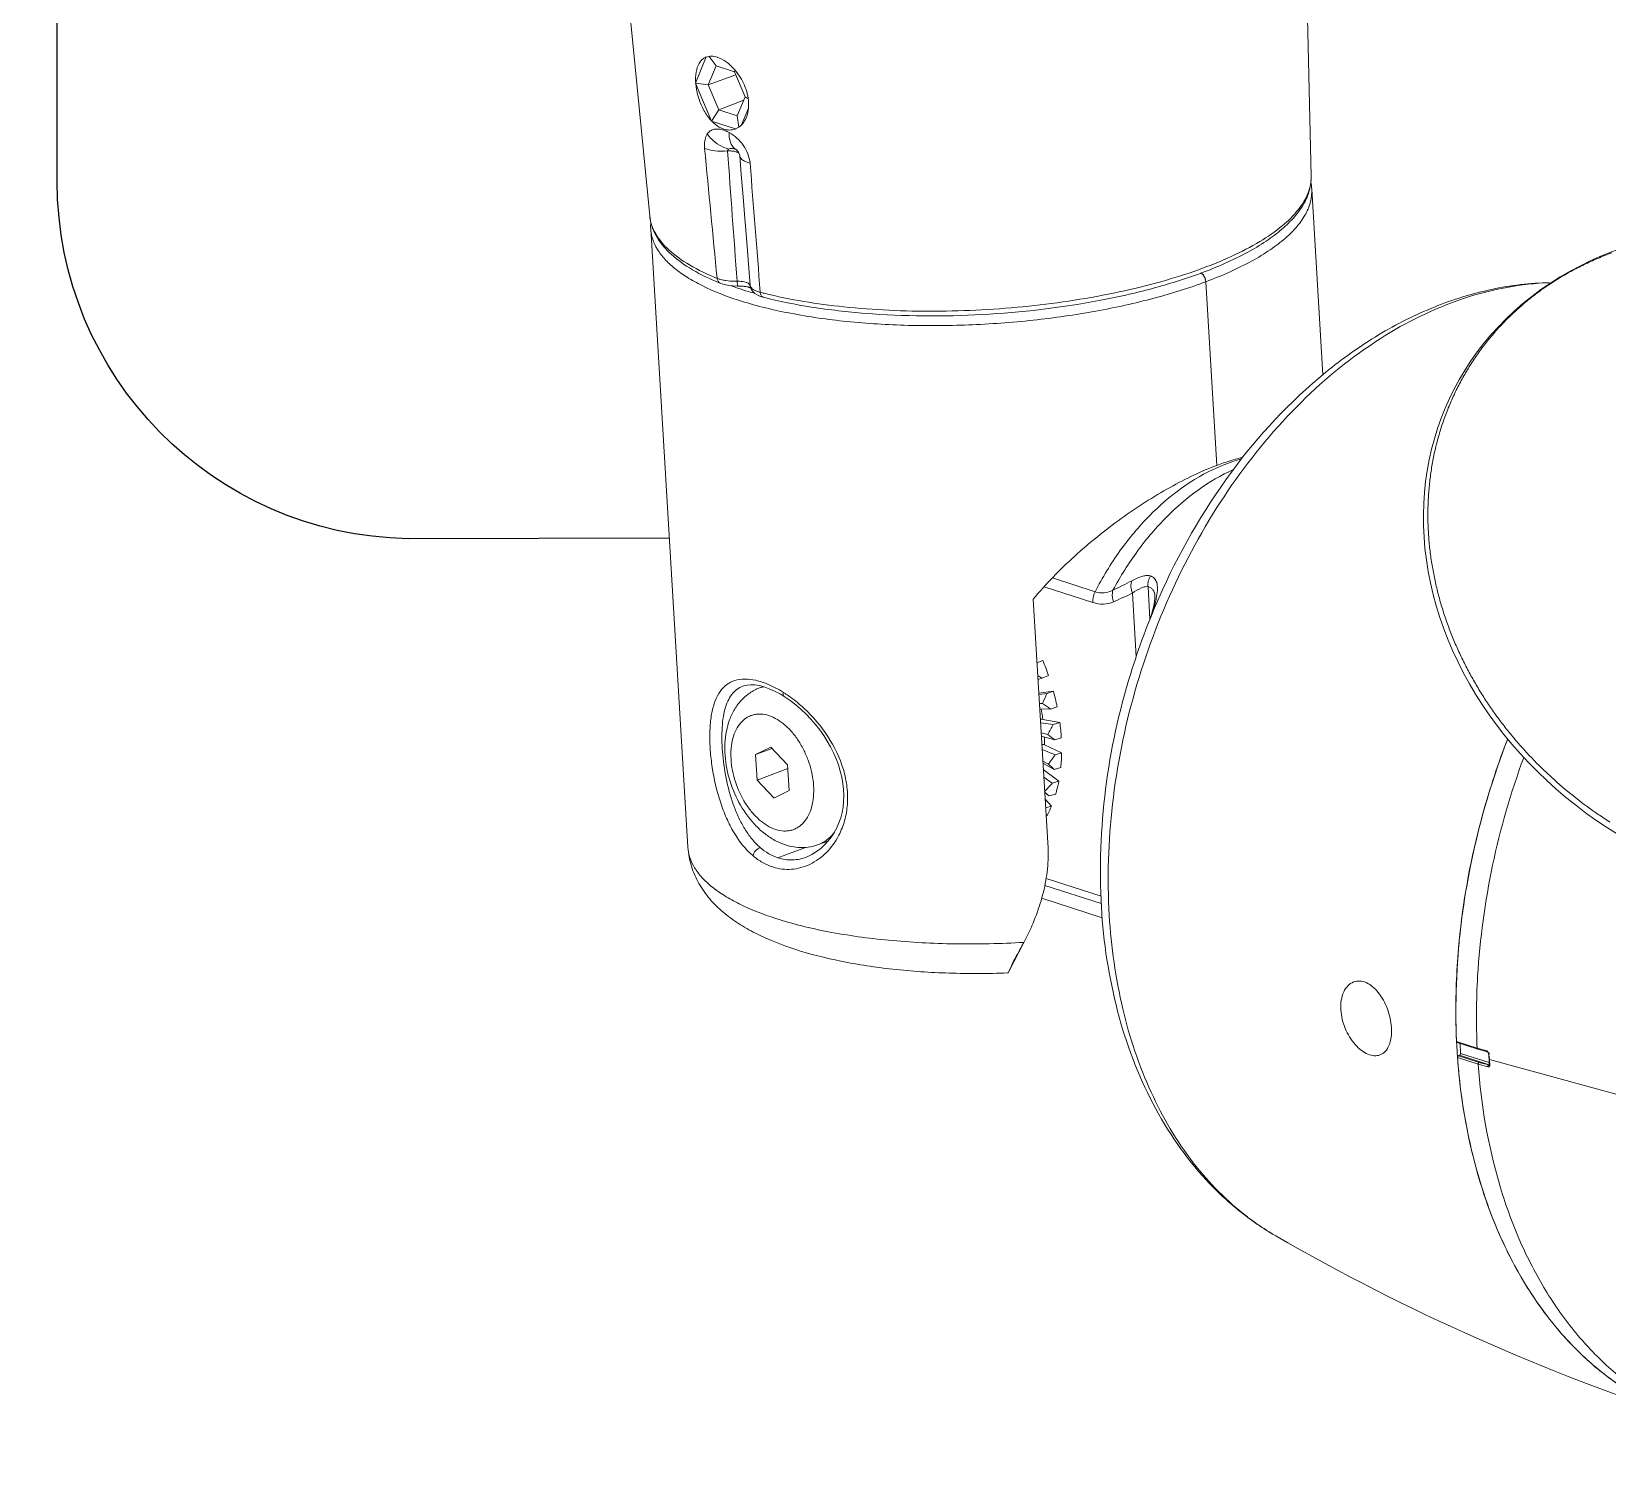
# Model space of a CAD drawing. Header units: millimetres. Extents: x 7106 to 73427, y -466 to 50348.
# Drawn here: x 28211 to 30515, y 12455 to 14551 of the extents above; entities that cross this region are included whole.
import ezdxf

# ---------------------------------------------------------------- set-up
doc = ezdxf.new("R2010")
doc.units = ezdxf.units.MM
doc.linetypes.add('PDF_IMPORT', pattern=[1, 0.8, -0.2])
doc.layers.add('CCTV', color=7, linetype='Continuous')
doc.layers.add('Cotas', color=1, linetype='Continuous')

# ---------------------------------------------------------------- blocks, each defined once
blk = doc.blocks.new('IB9389-HM EHM OK')
at = {"color": 1}
blk.add_wipeout([(153.89, 404.83), (155.96, 426.05), (156.41, 430.57), (156.38, 437.04), (154.93, 443.98), (151.66, 451.58), (136.79, 469.66), (121.53, 481.29), (94.57, 496.16), (65.62, 507.94), (33.52, 517.95), (-11.46, 528.22), (-52.49, 534.65), (-84.09, 537.96), (-106.97, 539.52), (-152.99, 540.53), (-202.03, 538.34), (-252.69, 531.86), (-297.24, 521.18), (-319.46, 513.13), (-338.53, 503.6), (-356.99, 489.67), (-367.65, 474.37), (-370.14, 464.51), (-370.39, 457.49), (-371.34, 415.98), (-371.37, 406.67), (-370.21, 399.19), (-366.57, 389.2), (-361.64, 380.82), (-345.8, 363.92), (-311.05, 341.89), (-286.31, 331.11), (-254.92, 320.59), (-255.02, 316.5), (-255.34, 302.48), (-258.02, 185.49), (-258.83, 150), (-261.25, 105.95), (-263.65, 65.97), (-267.7, 69.25), (-288.77, 83.54), (-314.38, 95.44), (-331.78, 100.37), (-346.48, 102.45), (-356.02, 103.05), (-371.74, 111.63), (-398.1, 120.21), (-407.19, 122.9), (-435, 125.13), (-460.01, 123.05), (-487.19, 116.54), (-500.44, 111.45), (-1226.28, -124.62), (-1242.22, -129.01), (-1265.55, -141.13), (-1278.69, -152.62), (-1285.54, -160.36), (-1295.27, -174.64), (-1300.96, -185.76), (-1302.72, -190.3), (-1303.24, -195.2), (-1302.49, -198.24), (-1301.72, -200.53), (-1296.26, -202.86), (-1288.19, -205.57), (-1285.43, -206.81), (-1276.09, -205.59), (-1243.66, -198.76), (-1211.69, -192.09), (-1192.58, -188.13), (-1187.22, -187.03), (-1191.61, -196.45), (-1199.05, -216.95), (-1203.63, -234.97), (-1206.5, -251.73), (-1208.72, -285.93), (-1206.01, -324.7), (-1198.89, -360.31), (-1185.84, -399.2), (-1170.35, -431.37), (-1155.92, -454.59), (-1127.28, -489.29), (-1095.09, -516.15), (-1060.07, -534.56), (-1027.71, -542.88), (-981.44, -541.1), (-934.42, -525.17), (-753.03, -466.4), (-647.75, -432.29), (-602.86, -413.06), (-516.79, -386.79), (-423.07, -359.43), (-383.58, -342.04), (-336.6, -327.61), (-275.71, -298.65), (-223.06, -265.49), (-198.09, -233.66), (-188.7, -214.42), (-180.85, -190.9), (-176.54, -170.09), (-174.57, -153.13), (-166.19, -150.42), (-157.02, -147.45), (-150.25, -145.25), (-146.9, -154.96), (-143.04, -163.12), (-138.3, -171.93), (-136.48, -175.46), (-123.77, -175.7), (-93.08, -174.26), (-59.88, -168.58), (-31.24, -157.53), (-18.9, -148.35), (-14, -142.61), (-9.34, -133.7), (-7.78, -126.86), (-5.99, -99.44), (-1.62, -26.96), (2.89, 48.04), (5.79, 96.19), (9.34, 144.52), (19.13, 244.78), (24.88, 303.7), (37.62, 306.01), (72.04, 314.52), (99.9, 324.84), (123.27, 337.84), (141.05, 354.34), (148.33, 366.83), (151.56, 380.99)], dxfattribs=at)
at = {"layer": 'Cotas', "color": 1, "lineweight": 13}
for points in [[(-214.57, 106.96, -0.035446), (-233.12, 115.26, -0.02346), (-240.72, 119.83, -0.02895), (-247.1, 124.64, -0.038039), (-252.19, 129.68, -0.048673), (-255.94, 134.95, -0.06178), (-258.22, 140.43, -0.071839), (-258.92, 146.07), (-254.92, 320.59)], [(5.49, 122.28, 0.098963), (7.92, 130), (24.88, 303.7)], [(-31.98, 174.08, 0.056716), (-31.49, 170.96, 0.066244), (-30.39, 168.32, 0.078258), (-28.73, 166.32, 0.088099), (-26.67, 165.15), (-16.96, 168.3), (-10.5, 183.63), (-14.85, 194.13, -0.07188), (-13.61, 193.38, -0.068409), (-12.51, 192.27)], [(-30.94, 180.99, -0.078059), (-27.53, 187.53, -0.020525), (-26.39, 188.96), (-26.32, 188.15)], [(-15.31, 170.41, 0.052656), (-12.83, 174.86, 0.023971), (-11.91, 177.32, 0.020858), (-11.22, 179.83, 0.04987), (-10.61, 184.74)], [(-26.65, 165.06, 0.0864), (-24.35, 164.65, 0.079871), (-21.93, 165.04)], [(-23.9, 156.99, 0.127837), (-16.97, 161.07, 0.044735), (-15.32, 163.06, 0.09748), (-16.54, 164.3)], [(-19.95, 165.03, 0.057053), (-21.97, 164.6, 0.035105), (-23.63, 163.93)], [(-20.32, 104.45, -0.030803), (-22.16, 104.03, -0.007383), (-22.85, 103.92, -0.028248), (-26.16, 103.65, -0.008746), (-27.35, 103.65, 0.000796), (-23.52, 156.21, 0.147084), (-23.6, 156.68)], [(-25.46, 156.16, 0.016083), (-26.05, 156.07, 0.020382), (-26.83, 155.9)], [(-24.99, 156.2, -0.028433), (-23.52, 156.22, 0.044155), (-18.33, 156.29)], [(0.25, 116.36, -0.052854), (-8.12, 110.25, -0.037001), (-19.28, 104.81, 0.000699), (-14.23, 157.22)], [(-253.79, 132.63, 0.053065), (-247.24, 126.03, 0.037948), (-238.2, 119.68, 0.027993), (-226.86, 113.72, 0.0221), (-213.43, 108.28, 0.018161), (-198.22, 103.45, 0.015264), (-181.5, 99.34, 0.026886), (-145.01, 93.61, 0.025021), (-106.93, 91.55, 0.027196), (-70.35, 93.32, 0.034829), (-38.26, 98.78, 0.003857), (-36.67, 99.18, -0.000894), (-32.56, 151.28, 0.012569), (-31.68, 151.54, 0.035503), (-30.35, 152.1)], [(-258.75, 143.7, 0.039567), (-259.15, 140.8), (-263.66, 65.84)], [(-259.15, 140.81, 0.073706), (-258.7, 135.87, 0.064116), (-256.77, 130.9, 0.050578), (-253.38, 125.96, 0.038735), (-248.57, 121.08, 0.030098), (-242.39, 116.35, 0.024275), (-234.91, 111.79, 0.019668), (-226.22, 107.47, 0.016498), (-216.41, 103.42)], [(7.48, 127.54, -0.035442), (7.51, 124.75), (-7.51, -124.75, -0.060477), (-8.91, -132.39, -0.055689), (-11.96, -139.42, -0.047419), (-16.32, -145.6, -0.039087), (-21.68, -150.89, -0.03193), (-27.84, -155.46, -0.026153), (-34.74, -159.42, -0.039413), (-50.65, -165.9, -0.028721), (-69.25, -170.72, -0.022614), (-90.18, -173.94, -0.019315), (-112.83, -175.53, -0.017622), (-136.48, -175.46)], [(-380.18, 115.08, -0.0119), (-374.51, 112.85, -0.011981), (-369, 110.35, -0.013195), (-363.67, 107.61, -0.013237), (-358.52, 104.62, -0.012973), (-353.57, 101.4, -0.012773), (-348.82, 97.94, -0.013906), (-344.28, 94.26, -0.013964), (-339.96, 90.35, -0.013968), (-335.87, 86.24, -0.014), (-332.01, 81.94, -0.012841), (-328.4, 77.44, -0.013568), (-325.04, 72.77, -0.013069), (-321.95, 67.93, -0.013406), (-319.11, 62.94, -0.012987), (-316.54, 57.81, -0.012182), (-314.25, 52.56, -0.012333), (-312.24, 47.19, -0.012078), (-310.5, 41.73, -0.012111), (-309.05, 36.18, -0.011923), (-307.88, 30.56, -0.012827), (-307, 24.89, -0.012823), (-306.4, 19.18, -0.012706), (-306.06, 13.44, -0.011775), (-306.01, 7.69, -0.010853), (-306.24, 1.94, -0.010895), (-306.72, -3.8, -0.010999), (-307.47, -9.51, -0.011153), (-308.48, -15.18, -0.011176), (-309.73, -20.81, -0.010311), (-311.22, -26.37, -0.011425), (-312.95, -31.87, -0.011145), (-314.9, -37.28, -0.011264), (-317.07, -42.61, -0.010495), (-319.45, -47.85, -0.010531), (-322.03, -52.99, -0.009346), (-324.79, -58.01, -0.008094), (-327.75, -62.93, -0.009343), (-330.88, -67.72, -0.009116), (-334.17, -72.39, -0.008403), (-337.63, -76.93, -0.008423), (-341.24, -81.34, -0.00783), (-344.99, -85.62, -0.016581), (-352.9, -93.74, -0.007808), (-357.15, -97.67, -0.016845), (-365.83, -104.94, -0.016764), (-374.72, -111.47, -0.008514), (-379.39, -114.56, -0.007511)], [(-231.4, 32.6, -0.025367), (-223.61, 30.33, -0.00733), (-220.86, 29.35), (-216.41, 103.43, 0.024857), (-195.57, 96.82, 0.020362), (-172.06, 91.59, 0.0179), (-146.77, 87.93, 0.017169), (-120.66, 86.02, 0.017499), (-94.77, 85.89, 0.018975), (-70.07, 87.57, 0.022595), (-47.5, 90.98, 0.029096), (-27.95, 95.99, 0.036784), (-13.2, 101.9, 0.024055), (-7.2, 105.24, 0.030931), (-2.17, 108.81, 0.038773), (1.85, 112.58, 0.048239), (4.82, 116.51, 0.057611), (6.71, 120.58, 0.063571), (7.51, 124.75)], [(-32.27, 101.15, -0.012544), (-31.78, 101.29, -0.016208), (-31.48, 101.36, -0.025443), (-30.45, 101.54, -0.008211), (-29.82, 101.62, -0.025468), (-27.78, 101.71), (-27.46, 101.71), (-25.7, 101.78), (-23.97, 101.96), (-22.31, 102.29), (-20.79, 102.76), (-20.56, 102.85, 0.004765), (-18.69, 103.62, 0.037086), (-8.07, 109.06, 0.053767), (0.05, 115.28)], [(-186.15, -54.59, 0.028889), (-197.47, -24.2, 0.055252), (-226.69, 26.51, 0.062495), (-264.68, 66.83, 0.035914), (-286.1, 81.97, 0.039595), (-308.61, 93.25, 0.043896), (-331.78, 100.37, 0.047463), (-355.12, 103.07, -0.03724), (-337.9, 101.18, -0.035172), (-320.71, 96.78, -0.061741), (-286.8, 80.47, -0.052852), (-255, 54.91, -0.04606), (-226.98, 21.45, -0.04201), (-204.19, -18.17, -0.040366), (-187.83, -61.87, -0.040913), (-178.77, -107.37, -0.043603), (-177.47, -152.27, -0.042975), (-182.92, -189.91, -0.049209), (-194.39, -223.62, -0.057078), (-211.38, -252.03, -0.064812), (-233.2, -273.92, -0.003473), (-234.15, -274.64, -0.018214), (-240.74, -279.19, -0.009882), (-244.61, -281.54)], [(-214.21, 106.82, 0.022959), (-194.92, 100.73, 0.019027), (-173.35, 95.83, 0.033078), (-126.24, 90.21, 0.033447), (-79.05, 90.69, 0.019417), (-57.37, 93.23, 0.023826), (-37.94, 97.21), (-37.93, 97.21), (-37.73, 97.27), (-36.49, 97.67), (-35.45, 98.15), (-34.54, 98.73, 0.003598), (-31.9, 99.44, 0.008062), (-27.44, 100.91, 0.004189), (-24.84, 101.85)], [(-27.51, 102.26, 0.025116), (-27.42, 102.9, 0.006949), (-27.35, 103.65, 0.015295), (-28.37, 103.62)], [(-36.66, 99.18, 0.01651), (-36.08, 99.35, 0.042119), (-34.58, 99.92, 0.03387), (-33.86, 100.32)], [(-221.24, 28.54, 0.009697), (-223.64, 29.54, 0.028988), (-230.86, 31.95)], [(-137.01, -174.84), (-143.04, -163.12), (-143.69, -161.86, -0.054862), (-150.59, -144, -0.032882), (-152.41, -134.64, -0.045153), (-152.76, -125.18), (-146.72, -24.68, 0.034269), (-163.45, -7.36, 0.028277), (-182.3, 7.9, 0.028946), (-202, 20.46, 0.016958), (-211.65, 25.43, 0.020285), (-220.86, 29.35)], [(-186.79, -22.17, 0.089535), (-186.19, -19.6, 0.104508), (-186.57, -17.2, 0.01566), (-178.97, -20.97, 0.034771), (-188.98, -5.07, 0.038358), (-200.7, 8.64)], [(-193.7, 9.04, -0.039983), (-181.79, -5.17, -0.036298), (-171.75, -21.68, -0.09905), (-170.83, -24.91, -0.034085), (-170.81, -25.98), (-151.2, -19.63)], [(-194.12, -15.27, -0.088614), (-193.23, -17.35, -0.087821), (-193.1, -19.6), (-193.9, -32.77)], [(-154.52, -16.09), (-171.75, -21.68, -0.103755), (-175.47, -22.08, -0.092232), (-178.97, -20.97, -0.048111), (-178.71, -22.06)], [(-196.56, -23.59, 0.009385), (-196.33, -24.76, 0.016509), (-195.26, -29.07, 0.003002), (-194.8, -30.67)], [(-188.33, -47.87), (-186.78, -22.17, 0.017228), (-179.18, -25.7, 0.090362), (-175.19, -26.61, 0.0905), (-170.81, -25.98)], [(-148.26, -50.27), (-150.64, -49.35, 0.017062), (-153, -55.49), (-150.39, -56.46), (-148.66, -56.99)], [(-330.16, -213.36), (-326.28, -212.3, -0.053316), (-334.87, -260.74, -0.030047), (-342.71, -282.57, -0.032557), (-352.78, -302.33, -0.035748), (-364.9, -319.75, -0.039045), (-378.91, -334.55, -0.041807), (-394.58, -346.5, -0.043358), (-411.68, -355.43, -0.01907), (-419.87, -358.45), (-411.54, -355.74, 0.004658), (-410.86, -355.51, 0.052457), (-244.61, -281.54, 0.038494), (-229.91, -271.45, 0.036975), (-216.66, -259.05, 0.065724), (-195.12, -228.23, 0.056678), (-180.85, -190.9, 0.048882), (-174.29, -148.96, 0.089467), (-186.15, -54.59)], [(-26.1, -118.89, 0.030526), (-23.07, -112.99, 0.025098), (-20.58, -106.47, 0.041554), (-17.3, -92.53, 0.019443), (-16.52, -85.6, 0.022179), (-16.33, -79.03, 0.027059), (-16.74, -73.06, 0.038382), (-17.77, -67.9, 0.05219), (-19.44, -63.63, 0.069354), (-21.76, -60.37, 0.083461), (-24.73, -58.16, 0.080541), (-28.34, -57.03, 0.067059), (-32.54, -56.99, 0.052101), (-37.23, -58.03, 0.016733), (-39.35, -58.8, 0.043297), (-45.99, -62.25, 0.005733), (-47.04, -62.93, 0.0102), (-48.9, -64.22, 0.029805), (-54.37, -68.73, 0.060121), (-63.92, -80.04, 0.07274), (-70.22, -93.44, 0.042679), (-71.67, -100.5, 0.046493), (-71.83, -107.44, 0.049875), (-70.69, -114, 0.050411), (-68.38, -119.92, 0.078267), (-63.26, -126.95, 0.084903), (-56.67, -131.65, 0.092892), (-49.26, -133.63, 0.097012), (-41.72, -132.71, 0.052503), (-37.61, -130.89, 0.046379), (-33.77, -128.18)], [(-154.94, -61.75, 0.016523), (-156.45, -68.07), (-153.83, -68.98), (-149.38, -68.94)], [(-150.55, -66.74, -0.004792), (-152.32, -62.69), (-154.94, -61.75), (-148.99, -62.51)], [(-36.4, -60.46, -0.05959), (-32.42, -62.53, -0.056554), (-29.01, -65.48, -0.050873), (-26.29, -69.12, -0.045787), (-24.3, -73.3, -0.040124), (-23.02, -77.89, -0.036361), (-22.43, -82.75, -0.033865), (-22.49, -87.83, -0.030105), (-23.18, -93, -0.055158), (-26.37, -103.14, -0.057596), (-31.65, -112.22, -0.032067), (-34.94, -116.08, -0.03601), (-38.6, -119.36, -0.039487), (-42.58, -121.96, -0.044915), (-46.82, -123.8, -0.037307), (-50.19, -124.6, -0.086519), (-56.9, -124.56, -0.044898), (-60.16, -123.66), (-64.3, -122.11)], [(-54.96, -124.8), (-43.8, -129, 0.053618), (-40.11, -127.34, 0.048346), (-36.65, -124.86, 0.038935), (-33.55, -121.68, 0.034834), (-30.76, -117.86, 0.028511), (-28.35, -113.5, 0.022771), (-26.28, -108.7, 0.036002), (-23.21, -98.25, 0.030458), (-21.53, -87.48, 0.035344), (-21.25, -77.45, 0.023497), (-21.65, -73.04, 0.032029), (-22.43, -69.13, 0.0407), (-23.6, -65.81, 0.055263), (-25.19, -63.11, 0.065485), (-27.21, -61.07, 0.071778), (-29.66, -59.71), (-29.99, -59.6), (-31.34, -59.28), (-32.86, -59.15), (-34.52, -59.22), (-36.33, -59.51), (-38.27, -60.02), (-40.31, -60.76), (-42.46, -61.72), (-44.7, -62.9), (-46.38, -63.93), (-46.38, -63.94)], [(-38.07, -59.95, -0.03137), (-36.41, -60.45), (-38.07, -59.95)], [(-149.71, -74.48), (-154.88, -75.25), (-157.52, -74.37), (-150.69, -73.14, -0.013505), (-150.01, -68.94)], [(-149.25, -66.8), (-150.55, -66.74, 0.003699), (-153.83, -68.98)], [(-150.04, -79.88), (-155.49, -81.44), (-158.12, -80.59, -0.018404), (-157.52, -74.37)], [(-46.63, -75.43, 0.039577), (-49.63, -78.48, 0.033588), (-52.33, -82.16, 0.030978), (-54.61, -86.31, 0.030751), (-56.39, -90.78, 0.031489), (-57.6, -95.4, 0.031827), (-58.19, -99.99, 0.036913), (-58.14, -104.37, 0.042737), (-57.45, -108.37, 0.053772), (-56.15, -111.85, 0.062538), (-54.29, -114.66, 0.074924), (-51.94, -116.69, 0.043222), (-50.61, -117.4, 0.040696), (-49.19, -117.89, 0.037808), (-47.7, -118.15, 0.036977), (-46.15, -118.19, 0.064643), (-42.92, -117.57)], [(-36.44, -113.76, 0.038664), (-33.43, -110.7, 0.032697), (-30.74, -107.03, 0.061499), (-26.68, -98.4, 0.031489), (-25.48, -93.79, 0.032944), (-24.89, -89.2, 0.036913), (-24.93, -84.82, 0.041488), (-25.62, -80.81, 0.050648), (-26.92, -77.34, 0.062466), (-28.79, -74.53, 0.073826), (-31.14, -72.5, 0.043222), (-32.47, -71.79, 0.040696), (-33.89, -71.3, 0.037808), (-35.38, -71.04, 0.036887), (-36.93, -71, 0.064482), (-40.16, -71.61)], [(-325.89, -205.83), (-317.57, -203.13, 0.008692), (-317.3, -194.18, 0.025659), (-318.37, -165.57, 0.004764), (-318.78, -161.23), (-318.85, -160.64, 0.016738), (-321.65, -140.5, 0.049388), (-338.19, -81.06, -0.025139), (-328.23, -111.13, -0.078967), (-317.58, -203.17), (-317.83, -203.56), (-326.16, -206.26), (-330.02, -207.34, 0.088377), (-330.41, -207.74), (-330.47, -207.89), (-330.51, -208.04), (-330.53, -208.18)], [(-151.28, -80.24, 0.013057), (-151.31, -83.43), (-158.26, -86.66), (-155.62, -87.48), (-150.36, -85.27)], [(-149.95, -78.53), (-152.66, -79.21, 0.002196), (-155.49, -81.44)], [(-329.77, -206.91), (-325.89, -205.83, 0.026347), (-326.07, -176.78, 0.073543), (-344.66, -88.61)], [(-150.69, -90.76), (-155.29, -93.31), (-157.92, -92.51, -0.021359), (-158.26, -86.66)], [(-150.85, -93.36), (-157.13, -98.08), (-154.5, -98.85, 0.007942), (-151.35, -102.24)], [(-150.65, -90), (-152.92, -91.22, 0.002974), (-155.29, -93.31)], [(-153.25, -104.05, -0.000999), (-151.4, -102.51), (-153.25, -104.05), (-155.88, -103.31, -0.007606), (-156.23, -102.04, -0.018373), (-157.13, -98.08)], [(-154.18, -108.13, 0.02221), (-152.63, -111.46, 0.005919), (-152.07, -112.5)], [(-66.64, -118.62, 0.067484), (-63.68, -121.68, 0.032612), (-61.98, -122.81, 0.035951), (-60.16, -123.66)], [(-137.29, -174.2, 0.00187), (-137.72, -173.2, 0.004967), (-138.3, -171.93, 0.008496), (-139.03, -170.46, 0.008941), (-140.88, -167.02, -0.004198), (-143.04, -163.12, 0.018697), (-115.18, -163.73, 0.020074), (-88.45, -162.27, 0.023643), (-64.02, -158.82, 0.030492), (-42.97, -153.5, 0.037089), (-28.23, -147.6, 0.024068), (-22.22, -144.26, 0.030903), (-17.18, -140.69, 0.037472), (-13.17, -136.92, 0.047602), (-10.2, -132.99, 0.057122), (-8.31, -128.92, 0.06334), (-7.51, -124.75)], [(-55.56, -128.67, 0.082689), (-49.68, -129.84, 0.085054), (-43.79, -129)], [(-330.84, -210.39), (-385.38, -225.38, 0.026482), (-385.33, -221.24, 0.023228), (-385.66, -217.22, 0.045627), (-387.36, -209.59, 0.073752), (-394.02, -196.4, 0.02829), (-398.45, -190.74, 0.022816), (-403.4, -185.65, 0.018338), (-408.73, -181.02, 0.015829), (-414.33, -176.76, 0.024014), (-426.18, -169.16, 0.017678), (-438.64, -162.56, 0.013176), (-451.55, -156.71, 0.007213), (-458.13, -154.03, 0.006516), (-464.78, -151.52)], [(-273.77, -180.6, 0.106623), (-276.05, -179.11, 0.099141), (-278.47, -178.73, 0.089433), (-281.04, -179.34, 0.070617), (-283.59, -180.9, 0.053574), (-285.96, -183.29)], [(-281.84, -208.27, 0.061099), (-279.23, -206.74, 0.050408), (-276.71, -204.39, 0.083065), (-272.69, -197.89, 0.084197), (-270.89, -190.34, 0.056198), (-271.07, -186.45, 0.068318), (-272.05, -183.11)], [(-289.65, -189.92, 0.073463), (-291.28, -197.53, 0.04851), (-291.16, -201.4)], [(-410.86, -355.52, 0.046076), (-392.35, -347.42, 0.044487), (-375.32, -335.91, 0.041843), (-360.06, -321.17, 0.038601), (-346.82, -303.48, 0.035115), (-335.82, -283.1, 0.03201), (-327.25, -260.4, 0.05629), (-317.97, -209.62), (-317.94, -209.29), (-317.92, -208.89), (-317.91, -208.76, 0.004482), (-317.75, -206.37, 0.003729), (-317.6, -203.59)], [(-326.28, -212.3), (-317.96, -209.6, -0.008839), (-318.77, -218.44, -0.052245), (-328.38, -263.9, -0.061206), (-346.39, -302.78, -0.034546), (-358.25, -319.06, -0.037595), (-371.81, -332.93, -0.03996), (-386.87, -344.18, -0.04147), (-403.22, -352.66)], [(-330.76, -211.96), (-330.78, -212.31), (-330.73, -212.6), (-330.75, -212.55), (-330.77, -212.47), (-330.78, -212.38, 0.005882), (-330.71, -211.31), (-330.67, -210.66), (-330.8, -209.7), (-330.58, -209.18), (-330.55, -208.52), (-330.53, -208.18, -0.000448), (-330.58, -209.18), (-330.62, -209.83)], [(-326.66, -211.55), (-318.36, -208.86), (-318.82, -208.66, -0.1419), (-319.18, -208.23, -0.102689), (-319.22, -207.93)]]:
    blk.add_lwpolyline(points, format="xyb", dxfattribs=at)
for points in [[(-15.72, 182.88), (-18.9, 190.55), (-16.04, 194.36)], [(-30.57, 178.07), (-26.32, 188.14)], [(-15.72, 182.88), (-26.84, 186.91)], [(-26.32, 188.14), (-18.9, 190.55)], [(-31.8, 177.2), (-30.57, 178.07)], [(-27.39, 170.4), (-30.57, 178.06)], [(-10.5, 183.63), (-15.72, 182.88), (-19.96, 172.8)], [(-29.12, 166.73), (-31.9, 173.46)], [(-30.02, 176.75), (-19.96, 172.8), (-27.39, 170.4)], [(-19.96, 172.8), (-16.96, 168.29)], [(-28.07, 165.85), (-27.39, 170.4)], [(-32.58, 101.95), (-31.2, 119.43), (-30.45, 128.97), (-29.75, 137.71), (-29.03, 146.7), (-28.41, 154.32)], [(-28.41, 154.32), (-28.41, 154.33), (-28.4, 154.41), (-28.38, 154.54), (-28.33, 154.72), (-28.26, 154.94), (-28.16, 155.19), (-28.03, 155.45), (-27.89, 155.7), (-27.73, 155.94), (-27.57, 156.15), (-27.43, 156.32), (-27.3, 156.47), (-27.17, 156.58), (-27.07, 156.67), (-27, 156.74), (-26.94, 156.78), (-26.91, 156.8)], [(-26.9, 156.8), (-26.89, 156.81)], [(-26.89, 156.81), (-26.89, 156.81)], [(-32.61, 101.7), (-32.58, 101.95)], [(-20.56, 102.85), (-20.54, 102.85)], [(-34.54, 98.72), (-33.78, 99.4)], [(-33.79, 99.39), (-33.2, 100.17), (-32.79, 101.02)], [(-32.79, 101.02), (-32.62, 101.69)], [(-32.62, 101.68), (-32.61, 101.7)], [(-194.17, -32.12), (-194.29, -31.73), (-194.94, -29.34), (-195.42, -27.3), (-195.73, -25.64), (-195.87, -24.37), (-195.89, -23.53)], [(-195.88, -23.51), (-195.88, -23.53)], [(-149.03, -63.16), (-152.32, -62.69)], [(-29.67, -59.71), (-29.65, -59.72)], [(-47.68, -91.54), (-40.92, -84.32)], [(-35.39, -97.65), (-34.77, -87.36), (-41.43, -84.86)], [(-40.92, -84.31), (-34.77, -87.36)], [(-48.3, -101.83), (-47.68, -91.55)], [(-42.15, -104.87), (-35.39, -97.64), (-47.77, -93)], [(-151.03, -96.46), (-154.5, -98.85)], [(-151.57, -105.33), (-154.18, -108.13), (-151.78, -108.8)], [(-42.15, -104.88), (-48.3, -101.83)], [(-152.01, -137.33), (-174.15, -144.5)], [(-150.24, -145.25), (-174.65, -153.16)], [(-174.24, -147.51), (-151.48, -140.13)], [(-330.78, -209.35), (-330.76, -209.01)], [(-330.73, -211.66), (-319.22, -207.93), (-318.98, -203.93)], [(-330.72, -212.52), (-318.82, -208.66)], [(-330.41, -207.74), (-330.34, -207.61)], [(-330.34, -207.61), (-330.25, -207.49)], [(-330.25, -207.49), (-330.17, -207.41), (-330.09, -207.36), (-330.03, -207.34)], [(-330.2, -207.45), (-330.01, -207.39)], [(-326.16, -206.26), (-326.16, -206.26)], [(-317.6, -203.59), (-317.59, -203.44)], [(-330.76, -211.97), (-330.71, -211.31)], [(-330.74, -212.59), (-330.74, -212.59)], [(-330.53, -212.6), (-330.72, -212.52)], [(-326.66, -211.55), (-330.53, -212.61)]]:
    blk.add_lwpolyline(points, dxfattribs=at)
at = {"layer": 'Cotas', "color": 1, "linetype": 'PDF_IMPORT', "lineweight": 13, "ltscale": 0.347847}
blk.add_lwpolyline([(-330.84, -210.39), (-330.97, -212.45)], dxfattribs=at)
at = {"layer": 'Cotas', "color": 1, "lineweight": 13}
for centre, radius, start, end in [((-11.25, 176.08), 19.88, 125.83463, 139.16508), ((-16.14, 149.11), 16.61, 119.01266, 145.32942), ((-24.97, 152.57), 4.66, 90.3069, 103.67008), ((-211.4, 103.08), 5.02, 151.1665, 176.13716), ((-212.33, 103.22), 4.08, 170.12357, 177.19604), ((-211.25, 103.05), 5.17, 148.80576, 170.27548), ((-34.21, 102.22), 1.65, 341.47184, 350.45567), ((-23.53, 115.41), 11.42, 287.76145, 291.87285), ((-192.55, -22.75), 3.15, 122.25988, 143.35365), ((-193.53, -27.14), 7.68, 66.38153, 77.89281), ((64.12, -425.5), 426.86, 119.88405, 120.1672), ((40.05, 31.73), 222.36, 208.7574, 209.92952), ((-16.87, 9.81), 169.46, 215.03787, 216.59862), ((-70.52, -91.12), 32.46, 282.1311, 283.56431), ((-329.13, -208.59), 1.8, 112.20634, 119.33232), ((-284.76, -203.24), 5.65, 250.05977, 273.82502), ((-330.02, -212.59), 0.962, 203.20845, 219.22835), ((-330.34, -212.81), 0.577, 222.38913, 254.39586), ((-330.62, -212.29), 0.326, 246.98623, 285.631)]:
    blk.add_arc(centre, radius, start, end, dxfattribs=at)
for centre, major_axis, ratio, start_param, end_param in [((-454.53, -10.54), (138.45, 69.66), 0.840933, 4.53943, 7.779487), ((-31.46, -93.55), (32.12, 29.24), 0.751386, 1.36432, 3.444993)]:
    blk.add_ellipse(centre, major_axis=major_axis, ratio=ratio, start_param=start_param, end_param=end_param, dxfattribs=at)
for points in [[(-22.89, 192.2), (-21.81, 192.97), (-20.63, 193.62), (-19.36, 194.03)], [(-19.37, 194.03), (-18.61, 194.28), (-17.81, 194.44), (-17.01, 194.45)], [(-17.01, 194.45), (-16.3, 194.46), (-15.57, 194.35), (-14.91, 194.1)], [(-12.51, 192.27), (-11.79, 191.33), (-11.33, 190.2), (-11.04, 189.04)], [(-11.04, 189.04), (-10.68, 187.63), (-10.58, 186.18), (-10.61, 184.74)], [(-31.98, 174.08), (-32.08, 176.41), (-31.68, 178.77), (-30.94, 180.99)], [(-18.43, 167), (-19.48, 166.16), (-20.65, 165.45), (-21.93, 165.04)], [(-15.31, 170.41), (-16.2, 169.16), (-17.23, 167.98), (-18.43, 167)], [(-24.62, 159.73), (-24.98, 158.7), (-25.59, 157.73), (-26.46, 157.09)], [(-24.19, 163.64), (-24.1, 162.33), (-24.17, 160.99), (-24.62, 159.73)], [(-24.19, 163.64), (-24, 163.73), (-23.82, 163.83), (-23.63, 163.93)], [(-19.95, 165.03), (-19.34, 165.09), (-18.72, 165.08), (-18.12, 164.95)], [(-18.12, 164.95), (-17.56, 164.83), (-17.02, 164.62), (-16.54, 164.3)], [(-15.32, 163.06), (-15.08, 162.7), (-14.89, 162.32), (-14.73, 161.92)], [(-14.73, 161.92), (-14.16, 160.45), (-14.08, 158.79), (-14.23, 157.22)], [(-32.56, 151.28), (-32.35, 153.87), (-31.31, 156.39), (-29.79, 158.56)], [(-30.35, 152.1), (-29.83, 152.36), (-29.33, 152.69), (-28.95, 153.14)], [(-28.95, 153.14), (-28.67, 153.48), (-28.45, 153.89), (-28.41, 154.32)], [(-28.1, 155.31), (-28.05, 155.34), (-28.01, 155.38), (-27.97, 155.4)], [(-27.97, 155.4), (-27.82, 155.52), (-27.66, 155.6), (-27.49, 155.67)], [(-27.49, 155.68), (-27.35, 155.74), (-27.21, 155.79), (-27.07, 155.84)], [(-27.07, 155.84), (-26.99, 155.86), (-26.91, 155.88), (-26.83, 155.9)], [(-26.76, 156.87), (-26.81, 156.85), (-26.86, 156.82), (-26.91, 156.8)], [(-26.89, 156.81), (-26.73, 156.89), (-26.6, 156.99), (-26.46, 157.09)], [(-26.52, 156.96), (-26.61, 156.93), (-26.68, 156.9), (-26.76, 156.87)], [(-26.4, 157.01), (-26.44, 156.99), (-26.48, 156.98), (-26.52, 156.96)], [(-26.07, 157.1), (-26.18, 157.07), (-26.29, 157.04), (-26.4, 157.01)], [(-25.46, 156.16), (-25.3, 156.18), (-25.15, 156.18), (-24.99, 156.2)], [(-24.99, 157.23), (-24.61, 157.22), (-24.23, 157.17), (-23.9, 156.99)], [(-23.9, 156.99), (-23.78, 156.92), (-23.67, 156.81), (-23.6, 156.68)], [(-14.23, 157.22), (-15.53, 156.7), (-16.93, 156.44), (-18.33, 156.29)], [(-257.71, 139.35), (-258.52, 141.5), (-258.98, 143.79), (-258.92, 146.07)], [(-253.79, 132.63), (-255.4, 134.67), (-256.78, 136.91), (-257.71, 139.35)], [(7.92, 130), (7.68, 127.56), (6.85, 125.15), (5.64, 123)], [(5.49, 122.28), (4.08, 119.65), (2.19, 117.34), (0.05, 115.28)], [(5.64, 123), (4.24, 120.49), (2.35, 118.3), (0.25, 116.36)], [(-214.49, 107), (-215.05, 106.64), (-215.48, 106.1), (-215.8, 105.5)], [(-215.67, 105.73), (-215.37, 106.23), (-214.98, 106.69), (-214.49, 106.99)], [(-214.57, 106.96), (-214.45, 106.91), (-214.33, 106.87), (-214.21, 106.83)], [(-32.1, 102.63), (-32.33, 102.45), (-32.53, 102.22), (-32.58, 101.95)], [(-30.98, 103.18), (-31.37, 103.04), (-31.76, 102.9), (-32.1, 102.63)], [(-28.37, 103.62), (-29.24, 103.57), (-30.13, 103.45), (-30.98, 103.18)], [(-27.65, 101.85), (-27.67, 101.78), (-27.72, 101.71), (-27.78, 101.71)], [(-27.51, 102.26), (-27.54, 102.13), (-27.57, 102), (-27.65, 101.85)], [(-20.55, 102.85), (-20.18, 103), (-19.86, 103.29), (-19.66, 103.63)], [(-20.32, 104.45), (-20.23, 104.48), (-20.14, 104.51), (-20.05, 104.54)], [(-19.66, 103.63), (-19.43, 103.98), (-19.32, 104.4), (-19.28, 104.82)], [(-37.05, 97.91), (-37.25, 97.58), (-37.57, 97.3), (-37.93, 97.21)], [(-36.66, 99.18), (-36.71, 98.74), (-36.8, 98.29), (-37.05, 97.91)], [(-33.86, 100.32), (-33.34, 100.67), (-32.84, 101.12), (-32.64, 101.7)], [(-32.84, 100.93), (-32.82, 100.94), (-32.79, 100.96), (-32.76, 100.97)], [(-32.76, 100.97), (-32.65, 101.02), (-32.53, 101.06), (-32.42, 101.1)], [(-32.27, 101.15), (-32.32, 101.14), (-32.37, 101.12), (-32.42, 101.1)], [(-227.59, 27.67), (-217.57, 23.17), (-208.5, 16.44), (-200.7, 8.64)], [(-193.7, 9.04), (-201.63, 17.09), (-210.94, 24.02), (-221.24, 28.54)], [(-196.9, -20.35), (-196.92, -19.53), (-196.85, -18.71), (-196.61, -17.94)], [(-196.61, -17.94), (-196.42, -17.32), (-196.11, -16.73), (-195.67, -16.28)], [(-195.67, -16.28), (-195.25, -15.82), (-194.7, -15.49), (-194.12, -15.28)], [(-194.12, -15.27), (-193.68, -15.11), (-193.2, -15.06), (-192.73, -15.09)], [(-192.73, -15.09), (-192.14, -15.1), (-191.56, -15.22), (-190.99, -15.36)], [(-190.99, -15.36), (-189.44, -15.77), (-187.98, -16.45), (-186.57, -17.2)], [(-196.56, -23.59), (-196.75, -22.52), (-196.9, -21.44), (-196.9, -20.35)], [(-195.08, -20.86), (-195.62, -21.61), (-195.83, -22.59), (-195.89, -23.51)], [(-193.1, -19.6), (-193.5, -19.7), (-193.89, -19.85), (-194.23, -20.08)], [(-191.92, -19.64), (-192.31, -19.56), (-192.71, -19.53), (-193.1, -19.6)], [(-186.78, -22.17), (-187.94, -21.38), (-189.15, -20.64), (-190.45, -20.11)], [(-178.71, -22.06), (-178.54, -23.28), (-178.74, -24.56), (-179.18, -25.7)], [(-45.97, -63.29), (-46.03, -63.55), (-46.17, -63.8), (-46.38, -63.93)], [(-45.99, -62.25), (-45.94, -62.44), (-45.93, -62.62), (-45.92, -62.81)], [(-45.92, -62.81), (-45.92, -62.97), (-45.93, -63.13), (-45.97, -63.29)], [(-54.36, -68.73), (-54.4, -68.77), (-54.43, -68.79), (-54.47, -68.83)], [(-149.92, -73.12), (-150.18, -73.1), (-150.44, -73.1), (-150.69, -73.14)], [(-149.63, -73.15), (-149.73, -73.14), (-149.83, -73.12), (-149.92, -73.12)], [(-40.15, -71.62), (-42.54, -72.39), (-44.72, -73.78), (-46.63, -75.43)], [(-150.54, -83.25), (-150.8, -83.27), (-151.06, -83.31), (-151.31, -83.43)], [(-150.24, -83.24), (-150.34, -83.24), (-150.44, -83.24), (-150.54, -83.25)], [(-42.92, -117.57), (-40.54, -116.8), (-38.35, -115.4), (-36.44, -113.76)], [(-33.77, -128.19), (-30.7, -125.6), (-28.17, -122.35), (-26.1, -118.89)], [(-36.65, -124.86), (-35.93, -125.08), (-35.29, -125.56), (-34.78, -126.15)], [(-34.78, -126.15), (-34.27, -126.73), (-33.89, -127.43), (-33.77, -128.19)], [(-137.29, -174.2), (-137.19, -174.45), (-137.08, -174.69), (-136.96, -174.93)], [(-136.96, -174.93), (-136.89, -175.06), (-136.82, -175.2), (-136.72, -175.32)], [(-136.72, -175.32), (-136.65, -175.4), (-136.57, -175.46), (-136.48, -175.46)], [(-289.65, -189.92), (-288.76, -187.53), (-287.56, -185.26), (-285.96, -183.29)], [(-273.77, -180.6), (-273.04, -181.32), (-272.48, -182.2), (-272.05, -183.11)], [(-317.83, -203.56), (-317.76, -203.54), (-317.69, -203.47), (-317.65, -203.41)], [(-317.65, -203.41), (-317.6, -203.33), (-317.57, -203.24), (-317.57, -203.14)], [(-291.16, -201.4), (-291, -202.52), (-290.75, -203.63), (-290.31, -204.68)], [(-330.84, -210.39), (-330.83, -210.16), (-330.81, -209.93), (-330.8, -209.7)], [(-330.72, -208.32), (-330.7, -208.07), (-330.64, -207.83), (-330.53, -207.62)], [(-330.72, -208.32), (-330.7, -208.31), (-330.68, -208.3), (-330.64, -208.29)], [(-330.64, -208.29), (-330.59, -208.27), (-330.54, -208.23), (-330.53, -208.18)], [(-330.21, -207.18), (-330.15, -207.12), (-330.09, -207.06), (-330.01, -207.02)], [(-329.85, -207.19), (-329.89, -207.26), (-329.95, -207.31), (-330.03, -207.33)], [(-329.77, -206.91), (-329.78, -207.01), (-329.8, -207.11), (-329.85, -207.19)], [(-329.81, -206.92), (-329.8, -206.91), (-329.78, -206.91), (-329.77, -206.9)], [(-325.97, -206.11), (-326.02, -206.17), (-326.08, -206.24), (-326.16, -206.26)], [(-325.89, -205.83), (-325.9, -205.92), (-325.92, -206.02), (-325.97, -206.11)], [(-318.78, -208.69), (-318.83, -208.67), (-318.86, -208.65), (-318.9, -208.62)], [(-318.07, -209.12), (-318.15, -209), (-318.27, -208.89), (-318.4, -208.83)], [(-317.96, -209.6), (-317.94, -209.44), (-317.99, -209.27), (-318.07, -209.12)], [(-290.31, -204.68), (-289.94, -205.57), (-289.45, -206.42), (-288.79, -207.12)], [(-288.79, -207.12), (-288.2, -207.75), (-287.48, -208.25), (-286.68, -208.55)], [(-284.38, -208.88), (-283.5, -208.84), (-282.64, -208.6), (-281.84, -208.27)], [(-330.97, -212.46), (-330.98, -212.59), (-330.97, -212.74), (-330.93, -212.87)], [(-330.87, -212.41), (-330.9, -212.43), (-330.94, -212.44), (-330.97, -212.45)], [(-330.93, -212.87), (-330.93, -212.9), (-330.91, -212.94), (-330.91, -212.96)], [(-330.83, -212.4), (-330.84, -212.4), (-330.85, -212.41), (-330.87, -212.42)], [(-330.66, -210.29), (-330.7, -210.35), (-330.77, -210.37), (-330.84, -210.39)], [(-330.78, -212.31), (-330.78, -212.34), (-330.81, -212.37), (-330.83, -212.4)], [(-330.72, -212.52), (-330.74, -212.51), (-330.75, -212.5), (-330.77, -212.49)], [(-330.65, -210.25), (-330.65, -210.26), (-330.65, -210.28), (-330.66, -210.29)], [(-330.53, -212.6), (-330.5, -212.62), (-330.47, -212.63), (-330.45, -212.65)], [(-330.5, -213.36), (-330.38, -213.4), (-330.27, -213.38), (-330.16, -213.36)], [(-330.45, -212.65), (-330.37, -212.71), (-330.3, -212.8), (-330.25, -212.9)], [(-330.25, -212.9), (-330.21, -212.99), (-330.18, -213.1), (-330.16, -213.2)], [(-330.17, -213.2), (-330.16, -213.25), (-330.16, -213.3), (-330.16, -213.35)], [(-326.65, -211.55), (-326.6, -211.57), (-326.54, -211.62), (-326.49, -211.66)], [(-326.49, -211.66), (-326.33, -211.83), (-326.26, -212.08), (-326.28, -212.3)]]:
    blk.add_open_spline(points, degree=3, dxfattribs=at)

msp = doc.modelspace()

# ---------------------------------------------------------------- linework, layer by layer
at = {"layer": 'CCTV'}
msp.add_lwpolyline([(29143.5, 13810), (28761.7, 13809, -0.408886), (28248.7, 14331.4), (28248.7, 17552.4, -0.419561), (28761.7, 18074.8), (36096.9, 18074.8, 0.425628), (36620.7, 18578.6), (36620.7, 23895)], format="xyb", dxfattribs=at)

# ---------------------------------------------------------------- next in the draw order: block references
at = {"layer": 'Cotas', "xscale": -3.623622844581223, "yscale": 3.623622844581223, "zscale": 3.623622844581223}
msp.add_blockref('IB9389-HM EHM OK', (29143.5, 13810), dxfattribs=at)

# ---------------------------------------------------------------- next in the draw order: linework, layer by layer
at = {"layer": 'CCTV'}
for points, weights, knots in [([(33892.8, 23895, 276978300.8), (33892.8, 22426.3, 255327786.2), (33892.8, 20957.6, 233677271.7), (33892.8, 20743, 233677271.7), (33738.1, 20594.3, 233677271.7), (33583.4, 20445.5, 233677271.7), (33369, 20453.8, 233677271.7), (25251.4, 20453.8, 233677271.7), (17133.9, 20453.8, 233677271.7), (16918.6, 20453.8, 233677271.7), (16767.8, 20300.2, 233677271.7), (16617, 20146.6, 233677271.7), (16620.9, 19931.4, 233677271.7), (16658.1, 10979.5, 116838635.8), (16695.4, 2027.6), (16695.4, 1514.6), (17208.4, 1505.2), (17924.9, 1505.6), (18641.5, 1505.9)], [1, 1, 1, 0.920122773917, 1, 0.920122773917, 1, 1, 1, 0.922126429223, 1, 0.922126429223, 1, 1, 1, 0.713520548787, 1, 1, 1], [0, 0, 0, 1, 1, 1.804805, 1.804805, 2.60961, 2.60961, 3.60961, 3.60961, 4.40412, 4.40412, 5.19863, 5.19863, 6.19863, 6.19863, 7.751203, 7.751203, 8.751203, 8.751203, 8.751203]), ([(34453.3, 20494.7, 155784847.8), (34453.3, 20280.1, 155784847.8), (34298.6, 20131.3, 155784847.8), (34143.9, 19982.5, 155784847.8), (33929.5, 19990.8, 155784847.8), (25811.8, 19990.7, 155784847.8), (17694.1, 19990.7, 155784847.8), (17479.1, 19990.8, 155784847.8), (17328.3, 19837.2, 155784847.8), (17177.5, 19683.6, 155784847.8), (17181.4, 19468.4, 155784847.8), (17194.9, 13823.9, 77892423.9), (17208.4, 8179.5), (17208.4, 7666.4), (17721.4, 7657.1), (18179, 7657.4), (18636.7, 7657.8)], [1, 0.920122773917, 1, 0.920122773917, 1, 1, 1, 0.922126429223, 1, 0.922126429223, 1, 1, 1, 0.713520548787, 1, 1, 1], [0, 0, 0, 0.804805, 0.804805, 1.60961, 1.60961, 2.60961, 2.60961, 3.40412, 3.40412, 4.19863, 4.19863, 5.19863, 5.19863, 6.751203, 6.751203, 7.751203, 7.751203, 7.751203])]:
    msp.add_rational_spline(points, weights, degree=2, knots=knots, dxfattribs=at)

doc.saveas('drawing.dxf')
